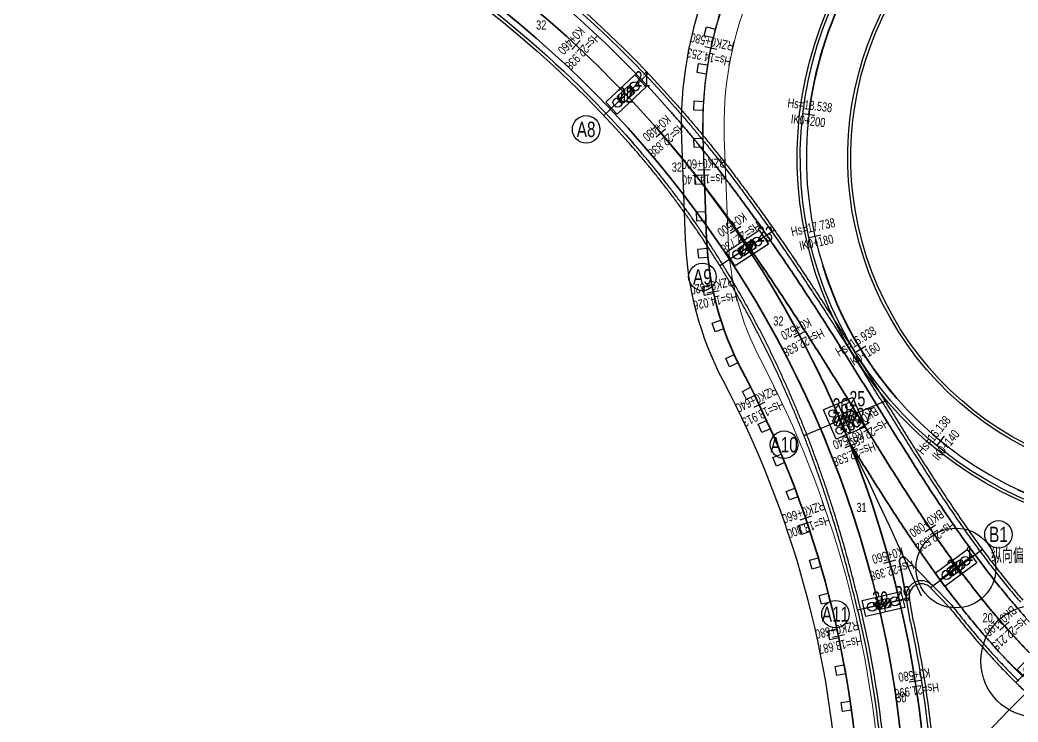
# Model space of a CAD drawing. Extents: x 0 to 558779, y 0 to 2762081.
# Drawn here: x 519544.2 to 519707.1, y 2757470.6 to 2757585.3 of the extents above; entities that cross this region are included whole.
import ezdxf
from ezdxf.enums import TextEntityAlignment as Align

# ---------------------------------------------------------------- set-up
doc = ezdxf.new("R2010")
doc.units = 0
doc.header["$LTSCALE"] = 20
doc.linetypes.add('CENTER', pattern=[2, 1.25, -0.25, 0.25, -0.25])
doc.linetypes.add('HIDDEN', pattern=[0.375, 0.25, -0.125])
for name, color, linetype in [('B-标线', 8, 'Continuous'), ('DL-中心线', 10, 'Continuous'), ('DL-人行道边线', 1, 'Continuous'), ('DL-树池', 110, 'Continuous'), ('DL-非机动车道边线', 6, 'Continuous'), ('L-洛秀互通匝道边线', 140, 'Continuous'), ('L-辅路绿化带', 3, 'Continuous'), ('LjDbCtrlPt', 7, 'Continuous'), ('QL-分孔线', 4, 'Continuous'), ('QL-墩号', 6, 'Continuous'), ('QL-桥墩', 191, 'Continuous'), ('QL-桥跨数值', 6, 'Continuous'), ('RD-红线', 230, 'Continuous'), ('XW_A', 7, 'Continuous'), ('XW_B', 7, 'Continuous'), ('XW_I', 7, 'Continuous'), ('XW_RZ-海江左慢行', 7, 'Continuous'), ('XW_海江大道（2000坐标）', 7, 'Continuous'), ('桩号-A', 7, 'Continuous'), ('桩号-B', 7, 'Continuous'), ('桩号-I', 7, 'Continuous'), ('桩号-RZ-海江左慢行', 7, 'Continuous'), ('设计高-A', 7, 'Continuous'), ('设计高-B', 7, 'Continuous'), ('设计高-I', 7, 'Continuous'), ('设计高-RZ-海江左慢行', 7, 'Continuous'), ('设计高-地面高-A', 7, 'Continuous'), ('设计高-地面高-B', 7, 'Continuous'), ('设计高-地面高-I', 7, 'Continuous'), ('设计高-地面高-RZ-海江左慢行', 7, 'Continuous')]:
    doc.layers.add(name, color=color, linetype=linetype)
doc.layers.add('偏心', color=4, linetype='Continuous', plot=False)
doc.layers.add('坐标标注', color=6, linetype='Continuous', plot=False)
doc.styles.get("Standard").update_dxf_attribs({"font": 'fsdb_e.shx', "width": 0.7, "bigfont": 'hzdx.shx'})
pattern_1 = [(0, (0, 2e-10), (0, 6.985), [5.08, -1.905]), (90, (0, 2e-10), (-6.985, 4e-16), [5.08, -1.905])]

# ---------------------------------------------------------------- blocks, each defined once
blk = doc.blocks.new('shuchi01')
at = {"layer": 'DL-树池', "color": 3}
blk.add_lwpolyline([(-0.75, 1.5), (0.75, 1.5), (0.75, 0), (-0.75, 0)], close=True, dxfattribs=at)
blk = doc.blocks.new('(10-1)10m花瓶墩单排桩2根1.5')
h = blk.add_hatch()
h.set_pattern_fill('ANGLE', color=256)
h.set_pattern_definition(pattern_1)
h.paths.add_polyline_path([(-1.5, -0.5), (-1.5, 0.5), (-1.25, 0.5), (-1.25, 0.75), (1.25, 0.75), (1.25, 0.5), (1.5, 0.5), (1.5, -0.5), (1.25, -0.5), (1.25, -0.75), (-1.25, -0.75), (-1.25, -0.5)])
h = blk.add_hatch()
h.set_pattern_fill('ANGLE', color=256)
h.set_pattern_definition(pattern_1)
h.paths.add_polyline_path([(-1.5, -0.5), (-1.5, 0.5), (-1.25, 0.5), (-1.25, 0.75), (1.25, 0.75), (1.25, 0.5), (1.5, 0.5), (1.5, -0.5), (1.25, -0.5), (1.25, -0.75), (-1.25, -0.75), (-1.25, -0.5)])
h = blk.add_hatch()
h.set_pattern_fill('ANSI31', color=3, scale=0.15)
h.paths.add_polyline_path([(-1.5, -0.5), (-1.5, 0.5), (-1.25, 0.5), (-1.25, 0.75), (1.25, 0.75), (1.25, 0.5), (1.5, 0.5), (1.5, -0.5), (1.25, -0.5), (1.25, -0.75), (-1.25, -0.75), (-1.25, -0.5)])
at = {"layer": 'QL-桥墩', "color": 1}
for p, q in [((-3.25, -1.35), (-3.25, 1.35)), ((-3.25, 1.35), (3.25, 1.35)), ((3.25, 1.35), (3.25, -1.35)), ((3.25, -1.35), (-3.25, -1.35))]:
    blk.add_line(p, q, dxfattribs=at)
at = {"layer": 'QL-桥墩', "color": 3, "linetype": 'CENTER'}
for p, q in [((3.25, 0), (-3.25, 0)), ((0, -1.35), (0, 1.35))]:
    blk.add_line(p, q, dxfattribs=at)
at = {"layer": 'QL-桥墩', "color": 1}
blk.add_lwpolyline([(-1.5, -0.5), (-1.5, 0.5), (-1.25, 0.5), (-1.25, 0.75), (1.25, 0.75), (1.25, 0.5), (1.5, 0.5), (1.5, -0.5), (1.25, -0.5), (1.25, -0.75), (-1.25, -0.75), (-1.25, -0.5)], close=True, dxfattribs=at)
at = {"layer": 'QL-桥墩', "color": 3}
for centre in [(-1.9, 0), (1.9, 0)]:
    blk.add_circle(centre, 0.75, dxfattribs=at)
blk = doc.blocks.new('(9-1)8.5m花瓶墩单排桩2根1.5')
h = blk.add_hatch()
h.set_pattern_fill('ANGLE', color=256)
h.set_pattern_definition(pattern_1)
h.paths.add_polyline_path([(-1.25, -0.5), (-1.25, 0.5), (-1, 0.5), (-1, 0.75), (1, 0.75), (1, 0.5), (1.25, 0.5), (1.25, -0.5), (1, -0.5), (1, -0.75), (-1, -0.75), (-1, -0.5)])
h = blk.add_hatch()
h.set_pattern_fill('ANGLE', color=256)
h.set_pattern_definition(pattern_1)
h.paths.add_polyline_path([(-1.25, -0.5), (-1.25, 0.5), (-1, 0.5), (-1, 0.75), (1, 0.75), (1, 0.5), (1.25, 0.5), (1.25, -0.5), (1, -0.5), (1, -0.75), (-1, -0.75), (-1, -0.5)])
h = blk.add_hatch()
h.set_pattern_fill('ANSI31', color=3, scale=0.15)
h.paths.add_polyline_path([(-1.25, -0.5), (-1.25, 0.5), (-1, 0.5), (-1, 0.75), (1, 0.75), (1, 0.5), (1.25, 0.5), (1.25, -0.5), (1, -0.5), (1, -0.75), (-1, -0.75), (-1, -0.5)])
at = {"layer": 'QL-桥墩', "color": 1}
for p, q in [((-3.25, -1.35), (-3.25, 1.35)), ((-3.25, 1.35), (3.25, 1.35)), ((3.25, 1.35), (3.25, -1.35)), ((3.25, -1.35), (-3.25, -1.35))]:
    blk.add_line(p, q, dxfattribs=at)
at = {"layer": 'QL-桥墩', "color": 3, "linetype": 'CENTER'}
for p, q in [((3.25, 0), (-3.25, 0)), ((0, -1.35), (0, 1.35))]:
    blk.add_line(p, q, dxfattribs=at)
at = {"layer": 'QL-桥墩', "color": 1, "ltscale": 0.1}
blk.add_lwpolyline([(-1.25, -0.5), (-1.25, 0.5), (-1, 0.5), (-1, 0.75), (1, 0.75), (1, 0.5), (1.25, 0.5), (1.25, -0.5), (1, -0.5), (1, -0.75), (-1, -0.75), (-1, -0.5)], close=True, dxfattribs=at)
at = {"layer": 'QL-桥墩', "color": 3}
for centre in [(-1.9, 0), (1.9, 0)]:
    blk.add_circle(centre, 0.75, dxfattribs=at)
blk = doc.blocks.new('(13-2)13m花瓶墩双排桩4根1.2')
h = blk.add_hatch()
h.set_pattern_fill('ANGLE', color=256)
h.set_pattern_definition(pattern_1)
h.paths.add_polyline_path([(-1.9, -0.5), (-1.9, 0.5), (-1.65, 0.5), (-1.65, 0.75), (1.65, 0.75), (1.65, 0.5), (1.9, 0.5), (1.9, -0.5), (1.65, -0.5), (1.65, -0.75), (-1.65, -0.75), (-1.65, -0.5)])
h = blk.add_hatch()
h.set_pattern_fill('ANGLE', color=256)
h.set_pattern_definition(pattern_1)
h.paths.add_polyline_path([(-1.9, -0.5), (-1.9, 0.5), (-1.65, 0.5), (-1.65, 0.75), (1.65, 0.75), (1.65, 0.5), (1.9, 0.5), (1.9, -0.5), (1.65, -0.5), (1.65, -0.75), (-1.65, -0.75), (-1.65, -0.5)])
h = blk.add_hatch()
h.set_pattern_fill('ANSI31', color=3, scale=0.15)
h.paths.add_polyline_path([(-1.9, -0.5), (-1.9, 0.5), (-1.65, 0.5), (-1.65, 0.75), (1.65, 0.75), (1.65, 0.5), (1.9, 0.5), (1.9, -0.5), (1.65, -0.5), (1.65, -0.75), (-1.65, -0.75), (-1.65, -0.5)])
at = {"layer": 'QL-桥墩', "color": 1}
for p, q in [((-2.6, 2.6), (2.6, 2.6)), ((-2.6, 2.6), (-2.6, -2.6)), ((2.6, 2.6), (2.6, -2.6)), ((-2.6, -2.6), (2.6, -2.6))]:
    blk.add_line(p, q, dxfattribs=at)
at = {"layer": 'QL-桥墩', "color": 3, "linetype": 'CENTER'}
for p, q in [((0, 2.6), (0, -2.6)), ((-2.6, 0), (2.6, 0))]:
    blk.add_line(p, q, dxfattribs=at)
at = {"layer": 'QL-桥墩', "color": 1}
blk.add_lwpolyline([(-1.9, -0.5), (-1.9, 0.5), (-1.65, 0.5), (-1.65, 0.75), (1.65, 0.75), (1.65, 0.5), (1.9, 0.5), (1.9, -0.5), (1.65, -0.5), (1.65, -0.75), (-1.65, -0.75), (-1.65, -0.5)], close=True, dxfattribs=at)
at = {"layer": 'QL-桥墩', "color": 3, "ltscale": 0.1}
for centre in [(-1.5, 1.5), (1.5, 1.5), (-1.5, -1.5), (1.5, -1.5)]:
    blk.add_circle(centre, 0.6, dxfattribs=at)

msp = doc.modelspace()

# ---------------------------------------------------------------- linework, layer by layer
at = {"layer": 'B-标线', "linetype": 'HIDDEN', "lineweight": 35, "ltscale": 5}
for p, q in [((519688.878, 2757497.339), (519693.146, 2757492.962)), ((519688.895, 2757490.775), (519687.805, 2757496.841))]:
    msp.add_line(p, q, dxfattribs=at)
at = {"layer": 'B-标线', "linetype": 'HIDDEN', "lineweight": 35, "ltscale": 5, "flags": 128}
msp.add_lwpolyline([(519188.271, 2757654.447, 0.0103217), (519373.607, 2757635.849, 0.0089021), (519426.915, 2757632.563, 0.0001389), (519427.753, 2757632.527, 0.0002778), (519429.467, 2757632.454, 0.0002778), (519431.233, 2757632.38, 0.0002778), (519433.058, 2757632.307, 0.0002778), (519434.946, 2757632.232, 0.0002778), (519436.906, 2757632.157, 0.0002778), (519438.947, 2757632.082, 0.0002778), (519441.078, 2757632.005, 0.0002778), (519443.313, 2757631.927, 0.0002778), (519445.67, 2757631.847, 0.0002778), (519448.17, 2757631.766, 0.0002778), (519450.843, 2757631.681, 0.0002778), (519453.731, 2757631.594, 0.0002778), (519456.896, 2757631.501, 0.0002623), (519460.228, 2757631.407, 0.0002315), (519463.56, 2757631.316, 0.0002006), (519466.892, 2757631.228, 0.0001698), (519470.224, 2757631.143, 0.0001389), (519473.556, 2757631.059, 0.000108), (519476.889, 2757630.978, 0.0000772), (519480.221, 2757630.897, 0.0000463), (519483.553, 2757630.817, 0.0000154), (519486.886, 2757630.738, -0.0001286), (519490.218, 2757630.658, -0.0003858), (519493.55, 2757630.575, -0.000643), (519496.883, 2757630.485, -0.0009002), (519500.214, 2757630.385, -0.0011574), (519503.546, 2757630.271, -0.0014146), (519506.877, 2757630.14, -0.0016718), (519510.206, 2757629.988, -0.001929), (519513.535, 2757629.812, -0.0021862), (519516.862, 2757629.609, -0.0023148), (519520.021, 2757629.388, -0.0023148), (519522.901, 2757629.159, -0.0023148), (519525.565, 2757628.923, -0.0023148), (519528.054, 2757628.678, -0.0023148), (519530.398, 2757628.426, -0.0023148), (519532.62, 2757628.167, -0.0023148), (519534.736, 2757627.9, -0.0023148), (519536.759, 2757627.625, -0.0023148), (519538.7, 2757627.344, -0.0023148), (519540.568, 2757627.055, -0.0023148), (519542.37, 2757626.759, -0.0023148), (519544.112, 2757626.457, -0.0023148), (519545.799, 2757626.148, -0.0011574), (519546.623, 2757625.991, -0.3342123), (519691.822, 2757465.459, -0.0031293), (519692.008, 2757463.245, -0.003215), (519692.166, 2757461.028, -0.0033008), (519692.296, 2757458.81, -0.0033865), (519692.395, 2757456.59, -0.0034722), (519692.465, 2757454.369, -0.003558), (519692.503, 2757452.147, -0.0036437), (519692.509, 2757449.925, -0.0037294), (519692.482, 2757447.703, -0.0038152), (519692.422, 2757445.481, -0.003858), (519692.328, 2757443.285, -0.003858), (519692.204, 2757441.137, -0.003858), (519692.049, 2757439.035, -0.003858), (519691.866, 2757436.975, -0.003858), (519691.655, 2757434.958, -0.003858), (519691.417, 2757432.98, -0.003858), (519691.153, 2757431.04, -0.003858), (519690.865, 2757429.138, -0.003858), (519690.552, 2757427.27, -0.0034722), (519690.251, 2757425.619, -0.0869089), (519675.628, 2757386.884, -0.0030719), (519674.858, 2757385.6, -0.0027325), (519674.138, 2757384.431, -0.0027325), (519673.382, 2757383.234, -0.0027325), (519672.588, 2757382.006, -0.0027325), (519671.753, 2757380.744, -0.0027325), (519670.871, 2757379.445, -0.0027325), (519669.939, 2757378.102, -0.0027325), (519668.95, 2757376.709, -0.0027325), (519667.897, 2757375.261, -0.0027325), (519666.77, 2757373.745, -0.0027325), (519665.556, 2757372.151, -0.0027325), (519664.24, 2757370.46, -0.0026271), (519662.856, 2757368.722, -0.0024163), (519661.455, 2757366.997, -0.0022056), (519660.038, 2757365.285, -0.0019948), (519658.607, 2757363.585, -0.001784), (519657.162, 2757361.896, -0.0015732), (519655.707, 2757360.217, -0.0013624), (519654.241, 2757358.547, -0.0011516), (519652.768, 2757356.883, -0.0009408), (519651.287, 2757355.226, -0.0163718), (519621.173, 2757323.784, 0.0199711), (519588.283, 2757288.944, -0.0243726), (519547.78, 2757246.79)], format="xyb", dxfattribs=at)
at = {"layer": 'B-标线', "lineweight": 35, "flags": 128}
for points in [[(519532.817, 2757631.669, -0.0002313), (519533.042, 2757631.641, -0.0023148), (519535.19, 2757631.37, -0.0023148), (519537.246, 2757631.091, -0.0023148), (519539.219, 2757630.805, -0.0023148), (519541.119, 2757630.511, -0.0023148), (519542.953, 2757630.21, -0.0023148), (519544.727, 2757629.902, -0.0023148), (519546.446, 2757629.588, -0.0011574), (519547.286, 2757629.428, -0.1661679), (519650.302, 2757570.478)], [(519545.961, 2757622.554, -0.3342123), (519688.336, 2757465.144, -0.0031293), (519688.519, 2757462.973, -0.003215), (519688.674, 2757460.802, -0.0033008), (519688.8, 2757458.629, -0.0033865), (519688.898, 2757456.457, -0.0034722), (519688.966, 2757454.284, -0.003558), (519689.003, 2757452.112, -0.0036437), (519689.009, 2757449.941, -0.0037294), (519688.983, 2757447.771, -0.0038152), (519688.924, 2757445.603, -0.003858), (519688.833, 2757443.461, -0.003858), (519688.711, 2757441.367, -0.003858), (519688.561, 2757439.318, -0.003858), (519688.382, 2757437.313, -0.003858), (519688.177, 2757435.349, -0.003858), (519687.945, 2757433.425, -0.003858), (519687.689, 2757431.538, -0.003858), (519687.409, 2757429.689, -0.003858), (519687.105, 2757427.875, -0.0034722), (519686.812, 2757426.272, -0.0869089), (519672.616, 2757388.666, -0.0030719)], [(519650.302, 2757570.478, -0.0011574), (519650.866, 2757569.835, -0.0023148), (519652.008, 2757568.512, -0.0023148), (519653.172, 2757567.139, -0.0023148), (519654.361, 2757565.71, -0.0023148), (519655.577, 2757564.221, -0.0023148), (519656.823, 2757562.665, -0.0023148), (519658.105, 2757561.034, -0.0023148), (519659.427, 2757559.32, -0.0023148), (519660.796, 2757557.51, -0.0023148), (519662.22, 2757555.59, -0.0023148), (519663.711, 2757553.542, -0.0023148), (519665.283, 2757551.339, -0.0023148), (519666.958, 2757548.945, -0.0023148), (519668.768, 2757546.307, -0.0021862), (519670.646, 2757543.516, -0.001929), (519672.498, 2757540.713, -0.0016718), (519674.329, 2757537.899, -0.0014146), (519676.14, 2757535.077, -0.0011574), (519677.935, 2757532.249, -0.0009002), (519679.716, 2757529.417, -0.000643), (519681.487, 2757526.582, -0.0003858), (519683.25, 2757523.747, -0.0001286), (519685.008, 2757520.912, 0.0002894), (519686.764, 2757518.083, 0.0008681), (519688.522, 2757515.265, 0.0014468), (519690.288, 2757512.463, 0.0020255), (519692.07, 2757509.679, 0.0026042), (519693.873, 2757506.919, 0.0031829), (519695.703, 2757504.186, 0.0037616), (519697.566, 2757501.486, 0.0043403), (519699.468, 2757498.823, 0.004919), (519701.415, 2757496.202, 0.0052084), (519703.309, 2757493.757, 0.0052084), (519705.079, 2757491.567, 0.0052084), (519706.757, 2757489.579, 0.0052084), (519708.361, 2757487.756, 0.0052084)], [(519647.675, 2757568.166, -0.0011574), (519648.228, 2757567.535, -0.0023148), (519649.349, 2757566.237, -0.0023148), (519650.492, 2757564.888, -0.0023148), (519651.66, 2757563.484, -0.0023148), (519652.855, 2757562.02, -0.0023148), (519654.081, 2757560.489, -0.0023148), (519655.343, 2757558.884, -0.0023148), (519656.645, 2757557.195, -0.0023148), (519657.995, 2757555.412, -0.0023148), (519659.4, 2757553.518, -0.0023148), (519660.871, 2757551.496, -0.0023148), (519662.425, 2757549.319, -0.0023148), (519664.081, 2757546.951, -0.0023148), (519665.872, 2757544.34, -0.0021862), (519667.733, 2757541.575, -0.001929), (519669.571, 2757538.794, -0.0016718), (519671.389, 2757536, -0.0014146), (519673.19, 2757533.195, -0.0011574), (519674.976, 2757530.381, -0.0009002), (519676.75, 2757527.559, -0.000643), (519678.516, 2757524.732, -0.0003858), (519680.276, 2757521.901, -0.0001286), (519682.033, 2757519.068, 0.0002894), (519683.791, 2757516.236, 0.0008681), (519685.555, 2757513.408, 0.0014468), (519687.333, 2757510.588, 0.0020255), (519689.13, 2757507.78, 0.0026042), (519690.952, 2757504.99, 0.0031829), (519692.807, 2757502.22, 0.0037616), (519694.7, 2757499.477, 0.0043403), (519696.638, 2757496.764, 0.004919), (519698.625, 2757494.088, 0.0052084), (519700.564, 2757491.585, 0.0052084), (519702.381, 2757489.338, 0.0052084), (519704.105, 2757487.294, 0.0052084), (519705.757, 2757485.416, 0.0052084), (519707.351, 2757483.679, 0.0052084)], [(519679.534, 2757516.458, 0.0002111), (519680.818, 2757514.389, 0.0008681), (519682.589, 2757511.55, 0.0014468), (519684.377, 2757508.713, 0.0020255), (519686.189, 2757505.882, 0.0026042), (519688.032, 2757503.06, 0.0031829), (519689.912, 2757500.254, 0.0037616), (519691.835, 2757497.467, 0.0043403), (519693.808, 2757494.705, 0.004919), (519695.836, 2757491.974, 0.0052084), (519697.82, 2757489.413, 0.0052084), (519699.682, 2757487.11, 0.0052084), (519701.453, 2757485.01, 0.0052084), (519703.154, 2757483.077, 0.0052084), (519704.797, 2757481.286, 0.0052084), (519706.394, 2757479.617, 0.0052084), (519707.952, 2757478.056, 0.0052084)]]:
    msp.add_lwpolyline(points, format="xyb", dxfattribs=at)
at = {"layer": 'B-标线', "linetype": 'HIDDEN', "lineweight": 35, "ltscale": 5}
msp.add_arc((519688.384, 2757496.998), 0.6, 34.63924, 195.19436, dxfattribs=at)
at = {"layer": 'DL-中心线', "linetype": 'CENTER', "lineweight": 35, "ltscale": 5, "flags": 128}
for points in [[(519647.675, 2757568.166, -0.0011574), (519648.228, 2757567.535, -0.0023148), (519649.349, 2757566.237, -0.0023148), (519650.492, 2757564.888, -0.0023148), (519651.66, 2757563.484, -0.0023148), (519652.855, 2757562.02, -0.0023148), (519654.081, 2757560.489, -0.0023148), (519655.343, 2757558.884, -0.0023148), (519656.645, 2757557.195, -0.0023148), (519657.995, 2757555.412, -0.0023148), (519659.4, 2757553.518, -0.0023148), (519660.871, 2757551.496, -0.0023148), (519662.425, 2757549.319, -0.0023148), (519664.081, 2757546.951, -0.0023148), (519665.872, 2757544.34, -0.0021862), (519667.733, 2757541.575, -0.001929), (519669.571, 2757538.794, -0.0016718), (519671.389, 2757536, -0.0014146), (519673.19, 2757533.195, -0.0011574), (519674.976, 2757530.381, -0.0009002), (519676.75, 2757527.559, -0.000643), (519678.516, 2757524.732, -0.0003858), (519680.276, 2757521.901, -0.0001286), (519682.033, 2757519.068, 0.0002894), (519683.791, 2757516.236, 0.0008681), (519685.555, 2757513.408, 0.0014468), (519687.333, 2757510.588, 0.0020255), (519689.13, 2757507.78, 0.0026042), (519690.952, 2757504.99, 0.0031829), (519692.807, 2757502.22, 0.0037616), (519694.7, 2757499.477, 0.0043403), (519696.638, 2757496.764, 0.004919), (519698.625, 2757494.088, 0.0052084), (519700.564, 2757491.585, 0.0052084), (519702.381, 2757489.338, 0.0052084), (519704.105, 2757487.294, 0.0052084), (519705.757, 2757485.416, 0.0052084), (519707.351, 2757483.679, 0.0052084), (519708.898, 2757482.063, 0.0052084), (519710.404, 2757480.553, 0.0052084), (519711.875, 2757479.138, 0.0052084), (519713.317, 2757477.808, 0.0052084), (519714.733, 2757476.556, 0.0052084), (519716.126, 2757475.375, 0.0052084), (519717.498, 2757474.26, 0.0052084), (519718.851, 2757473.206, 0.0026042), (519719.521, 2757472.701, 0.2794342), (519802.083, 2757464.769, 0.0051398), (519803.57, 2757465.505, 0.0086899), (519806.104, 2757466.847, 0.0086899), (519808.666, 2757468.321, 0.0086899), (519811.257, 2757469.934, 0.0086899), (519813.878, 2757471.694, 0.0086899), (519816.532, 2757473.615, 0.0086899), (519819.223, 2757475.707, 0.0086899), (519821.954, 2757477.988, 0.0086899), (519824.732, 2757480.477, 0.0086899), (519827.565, 2757483.198, 0.0086899), (519830.465, 2757486.186, 0.0086899), (519833.45, 2757489.481, 0.0086899), (519836.543, 2757493.146, 0.0083046), (519839.636, 2757497.074, 0.007534), (519842.604, 2757501.098, 0.0067633), (519845.455, 2757505.205, 0.0059927), (519848.2, 2757509.384, 0.0052221), (519850.851, 2757513.623, 0.0044515), (519853.42, 2757517.913, 0.0036809), (519855.918, 2757522.244, 0.0029103), (519858.36, 2757526.607, 0.0021397), (519860.757, 2757530.995, 0.0434383), (519909.912, 2757644.363, -0.0210822), (519939.582, 2757722.133, 0.054969), (519981.895, 2757860.489, -0.0251421), (519996.067, 2757919.103), (520034.65, 2758049.579, -0.0128879), (520058.477, 2758123.13)], [(519972.856, 2758047.225), (519967.618, 2758032.372, -0.1331082), (519905.246, 2757941.929), (519834.024, 2757881.645, 0.024432), (519798.335, 2757848.312), (519745.375, 2757793.77, 0.1531871), (519723.827, 2757750.995, -0.0264889), (519719.296, 2757730.309), (519694.524, 2757640.305, -0.1563706), (519677.824, 2757614.75, 0.2358019), (519655.675, 2757565.927), (519656.284, 2757549.573, 0.1125263), (519662.027, 2757528.103, -0.1102366), (519681.372, 2757457.065, -0.1911274), (519652.574, 2757373.373, -0.0218671), (519613.482, 2757331.648, 0.0327793), (519560.053, 2757272.069, -0.037184), (519540.027, 2757250.129), (519529.545, 2757240.233, 0.0025362), (519524.323, 2757235.253)], [(519188.271, 2757654.447, 0.0103217), (519373.607, 2757635.849, 0.0089021), (519426.915, 2757632.563, 0.0001389), (519427.753, 2757632.527, 0.0002778), (519429.467, 2757632.454, 0.0002778), (519431.233, 2757632.38, 0.0002778), (519433.058, 2757632.307, 0.0002778), (519434.946, 2757632.232, 0.0002778), (519436.906, 2757632.157, 0.0002778), (519438.947, 2757632.082, 0.0002778), (519441.078, 2757632.005, 0.0002778), (519443.313, 2757631.927, 0.0002778), (519445.67, 2757631.847, 0.0002778), (519448.17, 2757631.766, 0.0002778), (519450.843, 2757631.681, 0.0002778), (519453.731, 2757631.594, 0.0002778), (519456.896, 2757631.501, 0.0002623), (519460.228, 2757631.407, 0.0002315), (519463.56, 2757631.316, 0.0002006), (519466.892, 2757631.228, 0.0001698), (519470.224, 2757631.143, 0.0001389), (519473.556, 2757631.059, 0.000108), (519476.889, 2757630.978, 0.0000772), (519480.221, 2757630.897, 0.0000463), (519483.553, 2757630.817, 0.0000154), (519486.886, 2757630.738, -0.0001286), (519490.218, 2757630.658, -0.0003858), (519493.55, 2757630.575, -0.000643), (519496.883, 2757630.485, -0.0009002), (519500.214, 2757630.385, -0.0011574), (519503.546, 2757630.271, -0.0014146), (519506.877, 2757630.14, -0.0016718), (519510.206, 2757629.988, -0.001929), (519513.535, 2757629.812, -0.0021862), (519516.862, 2757629.609, -0.0023148), (519520.021, 2757629.388, -0.0023148), (519522.901, 2757629.159, -0.0023148), (519525.565, 2757628.923, -0.0023148), (519528.054, 2757628.678, -0.0023148), (519530.398, 2757628.426, -0.0023148), (519532.62, 2757628.167, -0.0023148), (519534.736, 2757627.9, -0.0023148), (519536.759, 2757627.625, -0.0023148), (519538.7, 2757627.344, -0.0023148), (519540.568, 2757627.055, -0.0023148), (519542.37, 2757626.759, -0.0023148), (519544.112, 2757626.457, -0.0023148), (519545.799, 2757626.148, -0.0011574), (519546.623, 2757625.991, -0.3342123), (519691.822, 2757465.459, -0.0031293), (519692.008, 2757463.245, -0.003215), (519692.166, 2757461.028, -0.0033008), (519692.296, 2757458.81, -0.0033865), (519692.395, 2757456.59, -0.0034722), (519692.465, 2757454.369, -0.003558), (519692.503, 2757452.147, -0.0036437), (519692.509, 2757449.925, -0.0037294), (519692.482, 2757447.703, -0.0038152), (519692.422, 2757445.481, -0.003858), (519692.328, 2757443.285, -0.003858), (519692.204, 2757441.137, -0.003858), (519692.049, 2757439.035, -0.003858), (519691.866, 2757436.975, -0.003858), (519691.655, 2757434.958, -0.003858), (519691.417, 2757432.98, -0.003858), (519691.153, 2757431.04, -0.003858), (519690.865, 2757429.138, -0.003858), (519690.552, 2757427.27, -0.0034722), (519690.251, 2757425.619, -0.0869089), (519675.628, 2757386.884, -0.0030719), (519674.858, 2757385.6, -0.0027325), (519674.138, 2757384.431, -0.0027325), (519673.382, 2757383.234, -0.0027325), (519672.588, 2757382.006, -0.0027325), (519671.753, 2757380.744, -0.0027325), (519670.871, 2757379.445, -0.0027325), (519669.939, 2757378.102, -0.0027325), (519668.95, 2757376.709, -0.0027325), (519667.897, 2757375.261, -0.0027325), (519666.77, 2757373.745, -0.0027325), (519665.556, 2757372.151, -0.0027325), (519664.24, 2757370.46, -0.0026271), (519662.856, 2757368.722, -0.0024163), (519661.455, 2757366.997, -0.0022056), (519660.038, 2757365.285, -0.0019948), (519658.607, 2757363.585, -0.001784), (519657.162, 2757361.896, -0.0015732), (519655.707, 2757360.217, -0.0013624), (519654.241, 2757358.547, -0.0011516), (519652.768, 2757356.883, -0.0009408), (519651.287, 2757355.226, -0.0163718), (519621.173, 2757323.784, 0.0199711), (519588.283, 2757288.944, -0.0243726), (519547.78, 2757246.79)], [(519804.057, 2757562.799, -0.0014225), (519802.28, 2757559.34, -0.0022672), (519800.478, 2757555.894, -0.0031118), (519798.639, 2757552.467, -0.0039565), (519796.751, 2757549.067, -0.0048011), (519794.805, 2757545.701, -0.0056458), (519792.788, 2757542.376, -0.0064905), (519790.691, 2757539.101, -0.0073351), (519788.505, 2757535.885, -0.0081798), (519786.22, 2757532.738, -0.0086022), (519783.937, 2757529.808, -0.0086022), (519781.744, 2757527.183, -0.0086022), (519779.617, 2757524.81, -0.0086022), (519777.543, 2757522.65, -0.0086022), (519775.511, 2757520.674, -0.0086022), (519773.514, 2757518.862, -0.0086022), (519771.546, 2757517.196, -0.0086022), (519769.605, 2757515.664, -0.0086022), (519767.686, 2757514.254, -0.0086022), (519765.789, 2757512.958, -0.0086022), (519763.912, 2757511.769, -0.0086022), (519762.053, 2757510.679, -0.0084021), (519760.256, 2757509.705, -0.9672557), (519701.413, 2757614.212, -0.0040509), (519702.254, 2757614.713, -0.008102), (519703.997, 2757615.696, -0.008102), (519705.825, 2757616.651, -0.008102), (519707.744, 2757617.575, -0.008102), (519709.761, 2757618.467, -0.008102), (519711.883, 2757619.324, -0.008102), (519714.119, 2757620.144, -0.008102), (519716.481, 2757620.925, -0.008102), (519718.984, 2757621.663, -0.008102), (519721.647, 2757622.355, -0.008102), (519724.493, 2757622.997, -0.008102), (519727.557, 2757623.584, -0.008102), (519730.886, 2757624.111, -0.008102), (519734.552, 2757624.57, -0.0076519), (519738.423, 2757624.931, -0.0067516), (519742.304, 2757625.181, -0.0058514), (519746.19, 2757625.332, -0.0049512), (519750.078, 2757625.4, -0.0040509), (519753.967, 2757625.397, -0.0031507), (519757.856, 2757625.339, -0.0022505), (519761.743, 2757625.238, -0.0013503), (519765.63, 2757625.11, -0.0004501), (519769.516, 2757624.967)]]:
    msp.add_lwpolyline(points, format="xyb", dxfattribs=at)
at = {"layer": 'DL-人行道边线', "flags": 128}
msp.add_lwpolyline([(519671.407, 2757613.728, 0.2125045), (519652.177, 2757565.797), (519652.787, 2757549.442, 0.1125263), (519658.931, 2757526.47, -0.1102366), (519677.876, 2757456.903, -0.1911274), (519649.918, 2757375.652, -0.0218671), (519611.035, 2757334.151, 0.0322154), (519558.156, 2757275.319, 0.0322154)], format="xyb", dxfattribs=at)
at = {"layer": 'DL-非机动车道边线', "flags": 128}
msp.add_lwpolyline([(519671.877, 2757609.215, 0.2003132), (519655.675, 2757565.927), (519656.284, 2757549.573, 0.1125263), (519662.027, 2757528.103, -0.1102366), (519681.372, 2757457.065, -0.1911274), (519652.574, 2757373.373, -0.0218671), (519613.482, 2757331.648, 0.0327793), (519560.053, 2757272.069, -0.037184), (519540.027, 2757250.129), (519529.545, 2757240.233, 0.0025362), (519524.323, 2757235.253)], format="xyb", dxfattribs=at)
at = {"layer": 'L-洛秀互通匝道边线'}
for p, q in [((519695.951, 2757489.368), (519692.788, 2757492.613)), ((519696.309, 2757489.717), (519693.146, 2757492.962)), ((519689.579, 2757486.966), (519688.895, 2757490.775)), ((519690.071, 2757487.054), (519689.387, 2757490.863))]:
    msp.add_line(p, q, dxfattribs=at)
at = {"layer": 'L-洛秀互通匝道边线', "flags": 128}
for points in [[(519567.899, 2757625.248, -0.1369504), (519651.053, 2757571.139, -0.1369504)], [(519568.056, 2757625.722, -0.1369392), (519651.428, 2757571.469, -0.1369392)], [(519545.677, 2757621.081, -0.1661679), (519643.921, 2757564.863)], [(519545.772, 2757621.572, -0.1661679), (519644.297, 2757565.193)], [(519770.053, 2757514.122, -0.0065724), (519768.553, 2757513.03, -0.0086022), (519766.614, 2757511.705, -0.0086022), (519764.693, 2757510.488, -0.0086022), (519762.79, 2757509.372, -0.0084024), (519760.948, 2757508.374, -0.9672565), (519700.634, 2757615.493, -0.0040511), (519701.496, 2757616.008, -0.0081022), (519703.281, 2757617.015, -0.0081021), (519705.153, 2757617.992, -0.0081021), (519707.116, 2757618.937, -0.0081021), (519709.177, 2757619.849, -0.008102), (519711.344, 2757620.724, -0.0081021), (519713.625, 2757621.561, -0.0081021), (519716.034, 2757622.357, -0.0011795), (519716.403, 2757622.471, -0.0011795)], [(519769.75, 2757514.52, -0.0065541), (519768.264, 2757513.438, -0.0086022), (519766.339, 2757512.123, -0.0086022), (519764.432, 2757510.915, -0.0086022), (519762.544, 2757509.808, -0.0084023), (519760.717, 2757508.818, -0.9672561), (519700.894, 2757615.066, -0.0040511), (519701.749, 2757615.576, -0.0081022), (519703.52, 2757616.575, -0.008102), (519705.377, 2757617.545, -0.0081021), (519707.325, 2757618.483, -0.0081021), (519709.372, 2757619.388, -0.0081021), (519711.523, 2757620.257, -0.0081021), (519713.79, 2757621.089, -0.008102), (519716.183, 2757621.879, -0.0011795), (519716.55, 2757621.993, -0.0011795)], [(519757.141, 2757515.694, -0.0000012), (519757.141, 2757515.694, -0.9672528), (519704.919, 2757608.443), (519704.919, 2757608.443)], [(519756.911, 2757516.137, -0.0000013), (519756.911, 2757516.137, -0.9672524), (519705.178, 2757608.016), (519705.179, 2757608.016)], [(519651.053, 2757571.139, -0.0011575), (519651.619, 2757570.492, -0.0023149), (519652.768, 2757569.163, -0.0023148), (519653.938, 2757567.782, -0.0023148), (519655.132, 2757566.346, -0.0023148), (519656.354, 2757564.85, -0.0023148), (519657.607, 2757563.287, -0.0023148), (519658.894, 2757561.649, -0.0023148), (519660.222, 2757559.927, -0.0023148), (519661.596, 2757558.11, -0.0023148), (519663.026, 2757556.183, -0.0023148), (519664.522, 2757554.126, -0.0023149), (519666.1, 2757551.916, -0.0023149), (519667.78, 2757549.514, -0.0023149), (519669.595, 2757546.869, -0.0021862), (519671.478, 2757544.071, -0.001929), (519673.335, 2757541.261, -0.0016718), (519675.169, 2757538.442, -0.0014146), (519676.983, 2757535.615, -0.0011574), (519678.781, 2757532.783, -0.0009002), (519680.564, 2757529.948, -0.000643), (519682.336, 2757527.111, -0.0003858), (519684.1, 2757524.274, -0.0001286), (519685.858, 2757521.439, 0.0002894), (519687.613, 2757518.611, 0.0008681), (519689.369, 2757515.796, 0.0014468), (519691.133, 2757512.998, 0.0020255), (519692.91, 2757510.221, 0.0026042), (519694.707, 2757507.47, 0.0031829), (519696.53, 2757504.748, 0.0037616), (519698.385, 2757502.06, 0.0043403), (519700.277, 2757499.411, 0.004919), (519702.211, 2757496.807, 0.0052082), (519704.093, 2757494.378, 0.0052082), (519705.85, 2757492.204, 0.0052082), (519707.514, 2757490.231, 0.0052082)], [(519651.428, 2757571.469, -0.0011575), (519651.996, 2757570.821, -0.0023149), (519653.148, 2757569.488, -0.0023148), (519654.321, 2757568.104, -0.0023148), (519655.518, 2757566.664, -0.0023148), (519656.743, 2757565.164, -0.0023148), (519657.998, 2757563.597, -0.0023148), (519659.288, 2757561.956, -0.0023148), (519660.619, 2757560.23, -0.0023148), (519661.996, 2757558.409, -0.0023148), (519663.429, 2757556.479, -0.0023149), (519664.928, 2757554.419, -0.0023148), (519666.508, 2757552.204, -0.0023149), (519668.191, 2757549.799, -0.0023148), (519670.009, 2757547.15, -0.0021862), (519671.894, 2757544.348, -0.001929), (519673.753, 2757541.535, -0.0016718), (519675.589, 2757538.713, -0.0014146), (519677.405, 2757535.884, -0.0011574), (519679.204, 2757533.05, -0.0009002), (519680.988, 2757530.213, -0.000643), (519682.76, 2757527.375, -0.0003858), (519684.524, 2757524.538, -0.0001286), (519686.283, 2757521.703, 0.0002894), (519688.038, 2757518.875, 0.0008681), (519689.793, 2757516.062, 0.0014468), (519691.555, 2757513.266, 0.0020255), (519693.33, 2757510.493, 0.0026042), (519695.124, 2757507.745, 0.0031829), (519696.944, 2757505.029, 0.0037616), (519698.794, 2757502.347, 0.0043403), (519700.681, 2757499.706, 0.0049189), (519702.61, 2757497.109, 0.0052082), (519704.485, 2757494.688, 0.0052081), (519706.236, 2757492.522, 0.0052082), (519707.893, 2757490.558, 0.0052082)], [(519680.975, 2757488.78, 0.0019971), (519680.529, 2757490.65, 0.0020334), (519680.067, 2757492.516, 0.0020697), (519679.59, 2757494.378, 0.002106), (519679.097, 2757496.237, 0.0021425), (519678.588, 2757498.091, 0.0021789), (519678.064, 2757499.942, 0.0022154), (519677.523, 2757501.788, 0.0022519), (519676.965, 2757503.629, 0.0022883), (519676.39, 2757505.467, 0.0023248), (519675.799, 2757507.299, 0.0023613), (519675.19, 2757509.126, 0.0023977), (519674.563, 2757510.948, 0.0024341), (519673.919, 2757512.764, 0.0024705), (519673.256, 2757514.575, 0.0025068), (519672.576, 2757516.38, 0.0025431), (519671.877, 2757518.178, 0.0025793), (519671.159, 2757519.97, 0.0026155), (519670.422, 2757521.755, 0.0026516), (519669.667, 2757523.533, 0.0026876), (519668.892, 2757525.303, 0.0027237), (519668.097, 2757527.066, 0.0027596), (519667.283, 2757528.82, 0.0027955), (519666.45, 2757530.566, 0.0028313), (519665.596, 2757532.303, 0.0028671), (519664.722, 2757534.031, 0.0029028), (519663.828, 2757535.749, 0.0029385), (519662.914, 2757537.458, 0.0029742), (519661.979, 2757539.156, 0.0030097), (519661.024, 2757540.843, 0.0030453), (519660.048, 2757542.52, 0.0030808), (519659.051, 2757544.184, 0.0031163), (519658.034, 2757545.837, 0.0031518), (519656.995, 2757547.477, 0.0031872), (519655.936, 2757549.104, 0.0032227), (519654.855, 2757550.718, 0.0032581), (519653.754, 2757552.318, 0.0032936), (519652.631, 2757553.904, 0.003329), (519651.487, 2757555.475, 0.0033645), (519650.322, 2757557.031, 0.0034), (519649.136, 2757558.571, 0.0034355), (519647.929, 2757560.095, 0.003471), (519646.701, 2757561.603, 0.0035066), (519645.452, 2757563.093, 0.0035423), (519644.182, 2757564.565), (519643.921, 2757564.863)], [(519681.462, 2757488.894, 0.0019971), (519681.015, 2757490.768, 0.0020334), (519680.552, 2757492.638, 0.0020697), (519680.074, 2757494.504, 0.002106), (519679.58, 2757496.367, 0.0021425), (519679.07, 2757498.225, 0.0021789), (519678.544, 2757500.08, 0.0022154), (519678.002, 2757501.93, 0.0022519), (519677.443, 2757503.777, 0.0022883), (519676.867, 2757505.618, 0.0023248), (519676.274, 2757507.455, 0.0023613), (519675.663, 2757509.286, 0.0023977), (519675.035, 2757511.113, 0.0024341), (519674.389, 2757512.934, 0.0024705), (519673.725, 2757514.749, 0.0025068), (519673.043, 2757516.558, 0.0025431), (519672.342, 2757518.362, 0.0025793), (519671.622, 2757520.158, 0.0026155), (519670.884, 2757521.948, 0.0026516), (519670.126, 2757523.731, 0.0026876), (519669.349, 2757525.506, 0.0027237), (519668.552, 2757527.274, 0.0027596), (519667.736, 2757529.033, 0.0027955), (519666.9, 2757530.784, 0.0028313), (519666.044, 2757532.526, 0.0028671), (519665.167, 2757534.259, 0.0029028), (519664.271, 2757535.983, 0.0029385), (519663.354, 2757537.696, 0.0029742), (519662.416, 2757539.4, 0.0030097), (519661.458, 2757541.092, 0.0030453), (519660.479, 2757542.774, 0.0030808), (519659.479, 2757544.444, 0.0031163), (519658.458, 2757546.102, 0.0031518), (519657.416, 2757547.747, 0.0031872), (519656.353, 2757549.38, 0.0032227), (519655.269, 2757550.999, 0.0032581), (519654.164, 2757552.604, 0.0032936), (519653.037, 2757554.196, 0.003329), (519651.889, 2757555.772, 0.0033645), (519650.721, 2757557.334, 0.0034), (519649.53, 2757558.879, 0.0034355), (519648.319, 2757560.409, 0.003471), (519647.087, 2757561.921, 0.0035066), (519645.833, 2757563.417, 0.0035429), (519644.558, 2757564.895), (519644.297, 2757565.192)], [(519695.932, 2757489.388, 0.0018348), (519696.643, 2757488.482, 0.0052086), (519698.525, 2757486.154, 0.0052085), (519700.317, 2757484.031, 0.0052085), (519702.038, 2757482.075, 0.0052085), (519703.703, 2757480.26, 0.0052084), (519705.321, 2757478.569, 0.0052085), (519706.901, 2757476.985, 0.0052085), (519708.447, 2757475.498, 0.0052084)], [(519696.309, 2757489.717, 0.001879), (519697.035, 2757488.792, 0.0052086), (519698.911, 2757486.473, 0.0052085), (519700.696, 2757484.357, 0.0052085), (519702.41, 2757482.409, 0.0052084), (519704.068, 2757480.602, 0.0052085), (519705.679, 2757478.918, 0.0052085), (519707.251, 2757477.342, 0.0052084)], [(519680.975, 2757488.78, -0.035105), (519684.85, 2757464.829, -0.0031294), (519685.029, 2757462.702, -0.003215), (519685.181, 2757460.575, -0.0033008), (519685.305, 2757458.449, -0.0033865), (519685.401, 2757456.323, -0.0034722), (519685.467, 2757454.199, -0.003558), (519685.503, 2757452.077, -0.0036437), (519685.509, 2757449.957, -0.0037294), (519685.483, 2757447.839, -0.0038152), (519685.426, 2757445.725, -0.003858), (519685.337, 2757443.637, -0.003858), (519685.219, 2757441.596, -0.003858), (519685.072, 2757439.601, -0.003858), (519684.898, 2757437.65, -0.003858), (519684.699, 2757435.74, -0.003858), (519684.474, 2757433.869, -0.003858), (519684.225, 2757432.037, -0.003858), (519683.952, 2757430.241, -0.003858), (519683.657, 2757428.48, -0.0034721), (519683.373, 2757426.924, -0.0869087), (519669.604, 2757390.449, -0.0030718)], [(519681.462, 2757488.894, -0.0351049), (519685.348, 2757464.874, -0.0031294), (519685.528, 2757462.74, -0.003215), (519685.68, 2757460.607, -0.0033008), (519685.804, 2757458.474, -0.0033865), (519685.9, 2757456.342, -0.0034722), (519685.967, 2757454.212, -0.003558), (519686.003, 2757452.082, -0.0036437), (519686.009, 2757449.955, -0.0037294), (519685.983, 2757447.83, -0.0038152), (519685.926, 2757445.707, -0.003858), (519685.836, 2757443.612, -0.003858), (519685.718, 2757441.564, -0.003858), (519685.571, 2757439.561, -0.003858), (519685.396, 2757437.602, -0.003858), (519685.196, 2757435.684, -0.003858), (519684.97, 2757433.806, -0.003858), (519684.72, 2757431.965, -0.003858), (519684.446, 2757430.162, -0.0038581), (519684.15, 2757428.393, -0.0034721), (519683.865, 2757426.831, -0.0869087), (519670.034, 2757390.194, -0.0030718)], [(519689.579, 2757486.966, -0.0299435), (519692.818, 2757465.55, -0.0031292), (519693.005, 2757463.323, -0.003215), (519693.164, 2757461.093, -0.0033008), (519693.294, 2757458.862, -0.0033865), (519693.395, 2757456.628, -0.0034722), (519693.464, 2757454.393, -0.003558), (519693.503, 2757452.157, -0.0036437), (519693.509, 2757449.92, -0.0037294), (519693.482, 2757447.683, -0.0038152), (519693.421, 2757445.447, -0.003858), (519693.327, 2757443.235, -0.0038581), (519693.202, 2757441.072, -0.0038581), (519693.046, 2757438.954, -0.0038581), (519692.861, 2757436.879, -0.0038581), (519692.649, 2757434.846, -0.0038581), (519692.409, 2757432.853, -0.0038581), (519692.143, 2757430.898, -0.0038581), (519691.852, 2757428.98, -0.003858), (519691.537, 2757427.098, -0.0034724), (519691.233, 2757425.433, -0.0869091), (519676.489, 2757386.374, -0.003072)], [(519690.07, 2757487.062, -0.0299324), (519693.316, 2757465.595, -0.0031292), (519693.504, 2757463.361, -0.003215), (519693.663, 2757461.126, -0.0033008), (519693.794, 2757458.887, -0.0033865), (519693.894, 2757456.647, -0.0034722), (519693.964, 2757454.405, -0.003558), (519694.003, 2757452.162, -0.0036437), (519694.009, 2757449.918, -0.0037294), (519693.982, 2757447.674, -0.0038152), (519693.921, 2757445.429, -0.003858), (519693.826, 2757443.21, -0.0038581), (519693.7, 2757441.039, -0.0038581), (519693.544, 2757438.913, -0.0038581), (519693.359, 2757436.831, -0.0038581), (519693.145, 2757434.79, -0.0038581), (519692.905, 2757432.789, -0.0038581), (519692.638, 2757430.827, -0.0038581), (519692.346, 2757428.901, -0.0038581), (519692.03, 2757427.011, -0.0034724), (519691.724, 2757425.339, -0.0869091), (519676.919, 2757386.12, -0.003072)]]:
    msp.add_lwpolyline(points, format="xyb", dxfattribs=at)
at = {"layer": 'L-洛秀互通匝道边线'}
for radius in [2.5, 2]:
    msp.add_arc((519691.356, 2757491.217), radius, 44.27444, 190.18451, dxfattribs=at)
at = {"layer": 'L-辅路绿化带', "lineweight": 0, "flags": 128}
for points in [[(519375.907, 2756956.026, -0.0968453), (519606.732, 2757263.593, 0.1251069), (519879.487, 2757672.743), (520150.421, 2758440.955)], [(519379.531, 2756954.334, -0.0968312), (519609.412, 2757260.623, 0.1251069), (519883.259, 2757671.413), (520154.193, 2758439.624)], [(519680.829, 2757309.735, 0.1036818), (519897.405, 2757666.424), (520032.71, 2758050.068)], [(519676.057, 2757608.485, 0.2110492), (519659.173, 2757566.058), (519659.782, 2757549.703, 0.1125263), (519665.123, 2757529.737, -0.1102366), (519684.869, 2757457.227, -0.1911274), (519655.231, 2757371.094, -0.0218671), (519615.929, 2757329.146, 0.0327793), (519562.807, 2757269.908, -0.037184), (519542.43, 2757247.584), (519531.947, 2757237.688, 0.0025362), (519526.751, 2757232.732)]]:
    msp.add_lwpolyline(points, format="xyb", dxfattribs=at)
at = {"layer": 'LjDbCtrlPt', "flags": 128}
msp.add_lwpolyline([(519691.356, 2757491.217), (519689.651, 2757494.991), (519687.95, 2757498.735), (519686.245, 2757502.448), (519684.53, 2757506.132), (519682.798, 2757509.788), (519681.041, 2757513.415), (519679.534, 2757516.458)], dxfattribs=at)
at = {"layer": 'QL-分孔线', "color": 1}
for p, q in [((519646.749, 2757576.589), (519639.495, 2757569.706)), ((519701.331, 2757498.818), (519692.843, 2757492.556)), ((519689.379, 2757490.915), (519680.941, 2757488.926))]:
    msp.add_line(p, q, dxfattribs=at)
at = {"layer": 'QL-分孔线'}
for p, q in [((519667.363, 2757550.989), (519658.466, 2757545.141)), ((519685.428, 2757523.081), (519672.174, 2757517.42)), ((519713.799, 2757484.227), (519706.782, 2757477.102))]:
    msp.add_line(p, q, dxfattribs=at)
at = {"layer": 'QL-墩号'}
for centre in [(519636.605, 2757567.453), (519655.598, 2757543.356), (519668.936, 2757515.944), (519703.939, 2757501.287), (519677.324, 2757488.263)]:
    msp.add_circle(centre, 2.25, dxfattribs=at)
at = {"layer": 'RD-红线'}
msp.add_lwpolyline([(519915.743, 2757898.867), (519906.039, 2757836.459, -0.0462359), (519893.017, 2757784.738), (519856.393, 2757680.894, -0.0300775), (519810.912, 2757573.079, -0.1370733), (519760.926, 2757517.424, 0.1684617), (519634.308, 2757357.75, -0.12053)], format="xyb", dxfattribs=at)
at = {"layer": 'XW_A', "color": 2}
msp.add_arc((519512.554, 2757449.245), 180, 5.16833, 79.08939, dxfattribs=at)
msp.add_arc((519512.554, 2757449.245), 180, 5.16833, 79.08939, dxfattribs=at)
at = {"layer": 'XW_B', "color": 6, "flags": 128}
msp.add_lwpolyline([(519647.675, 2757568.166, -0.0003256), (519647.829, 2757567.99, -0.0014652), (519648.532, 2757567.185, -0.0027741), (519649.885, 2757565.607, -0.0026741), (519651.221, 2757564.015, -0.0025741), (519652.54, 2757562.409, -0.0024741), (519653.843, 2757560.789, -0.0023741), (519655.13, 2757559.157, -0.0022741), (519656.402, 2757557.513, -0.0021741), (519657.659, 2757555.858, -0.0020741), (519658.902, 2757554.193, -0.0019741), (519660.132, 2757552.517, -0.0018741), (519661.348, 2757550.832, -0.0017741), (519662.553, 2757549.138, -0.0016741), (519663.745, 2757547.435, -0.0015741), (519664.927, 2757545.725, -0.0014741), (519666.098, 2757544.008, -0.0013741), (519667.259, 2757542.284, -0.0012741), (519668.411, 2757540.554, -0.0011741), (519669.555, 2757538.819, -0.0010741), (519670.691, 2757537.078, -0.0009741), (519671.819, 2757535.333, -0.0008741), (519672.942, 2757533.583, -0.0007741), (519674.058, 2757531.83, -0.0006741), (519675.169, 2757530.074, -0.0005741), (519676.276, 2757528.315, -0.0004741), (519677.38, 2757526.553, -0.0003741), (519678.48, 2757524.79, -0.0002741), (519679.578, 2757523.025, -0.0001741), (519680.674, 2757521.259, -0.0000741), (519681.77, 2757519.493), (519682.033, 2757519.068)], format="xyb", dxfattribs=at)
msp.add_lwpolyline([(519647.675, 2757568.166, -0.0003256), (519647.829, 2757567.99, -0.0014652), (519648.532, 2757567.185, -0.0027741), (519649.885, 2757565.607, -0.0026741), (519651.221, 2757564.015, -0.0025741), (519652.54, 2757562.409, -0.0024741), (519653.843, 2757560.789, -0.0023741), (519655.13, 2757559.157, -0.0022741), (519656.402, 2757557.513, -0.0021741), (519657.659, 2757555.858, -0.0020741), (519658.902, 2757554.193, -0.0019741), (519660.132, 2757552.517, -0.0018741), (519661.348, 2757550.832, -0.0017741), (519662.553, 2757549.138, -0.0016741), (519663.745, 2757547.435, -0.0015741), (519664.927, 2757545.725, -0.0014741), (519666.098, 2757544.008, -0.0013741), (519667.259, 2757542.284, -0.0012741), (519668.411, 2757540.554, -0.0011741), (519669.555, 2757538.819, -0.0010741), (519670.691, 2757537.078, -0.0009741), (519671.819, 2757535.333, -0.0008741), (519672.942, 2757533.583, -0.0007741), (519674.058, 2757531.83, -0.0006741), (519675.169, 2757530.074, -0.0005741), (519676.276, 2757528.315, -0.0004741), (519677.38, 2757526.553, -0.0003741), (519678.48, 2757524.79, -0.0002741), (519679.578, 2757523.025, -0.0001741), (519680.674, 2757521.259, -0.0000741), (519681.77, 2757519.493), (519682.033, 2757519.068)], format="xyb", dxfattribs=at)
at = {"layer": 'XW_B', "color": 1, "flags": 128}
msp.add_lwpolyline([(519682.033, 2757519.068), (519682.216, 2757518.774, 0.000075), (519682.946, 2757517.596, 0.000175), (519683.677, 2757516.419, 0.000275), (519684.409, 2757515.243, 0.000375), (519685.143, 2757514.067, 0.000475), (519685.878, 2757512.893, 0.000575), (519686.616, 2757511.72, 0.000675), (519687.357, 2757510.549, 0.000775), (519688.102, 2757509.38, 0.000875), (519688.85, 2757508.214, 0.000975), (519689.602, 2757507.051, 0.001075), (519690.359, 2757505.89, 0.001175), (519691.122, 2757504.733, 0.001275), (519691.89, 2757503.58, 0.001375), (519692.664, 2757502.431, 0.001475), (519693.445, 2757501.286, 0.001575), (519694.233, 2757500.146, 0.001675), (519695.028, 2757499.011, 0.001775), (519695.831, 2757497.882, 0.001875), (519696.642, 2757496.759, 0.001975), (519697.462, 2757495.641, 0.002075), (519698.291, 2757494.531, 0.002175), (519699.129, 2757493.428, 0.002275), (519699.977, 2757492.332, 0.002375), (519700.835, 2757491.244, 0.002475), (519701.704, 2757490.164, 0.002575), (519702.583, 2757489.094, 0.002675), (519703.474, 2757488.032, 0.002775), (519704.376, 2757486.981, 0.002875), (519705.29, 2757485.939, 0.002975), (519706.216, 2757484.909, 0.003075), (519707.155, 2757483.889, 0.003175), (519708.106, 2757482.882, 0.003275)], format="xyb", dxfattribs=at)
msp.add_lwpolyline([(519682.033, 2757519.068), (519682.216, 2757518.774, 0.000075), (519682.946, 2757517.596, 0.000175), (519683.677, 2757516.419, 0.000275), (519684.409, 2757515.243, 0.000375), (519685.143, 2757514.067, 0.000475), (519685.878, 2757512.893, 0.000575), (519686.616, 2757511.72, 0.000675), (519687.357, 2757510.549, 0.000775), (519688.102, 2757509.38, 0.000875), (519688.85, 2757508.214, 0.000975), (519689.602, 2757507.051, 0.001075), (519690.359, 2757505.89, 0.001175), (519691.122, 2757504.733, 0.001275), (519691.89, 2757503.58, 0.001375), (519692.664, 2757502.431, 0.001475), (519693.445, 2757501.286, 0.001575), (519694.233, 2757500.146, 0.001675), (519695.028, 2757499.011, 0.001775), (519695.831, 2757497.882, 0.001875), (519696.642, 2757496.759, 0.001975), (519697.462, 2757495.641, 0.002075), (519698.291, 2757494.531, 0.002175), (519699.129, 2757493.428, 0.002275), (519699.977, 2757492.332, 0.002375), (519700.835, 2757491.244, 0.002475), (519701.704, 2757490.164, 0.002575), (519702.583, 2757489.094, 0.002675), (519703.474, 2757488.032, 0.002775), (519704.376, 2757486.981, 0.002875), (519705.29, 2757485.939, 0.002975), (519706.216, 2757484.909, 0.003075), (519707.155, 2757483.889, 0.003175), (519708.106, 2757482.882, 0.003275)], format="xyb", dxfattribs=at)
at = {"layer": 'XW_I', "color": 2}
msp.add_arc((519732.574, 2757562.938), 60, 121.28879, 297.47447, dxfattribs=at)
msp.add_arc((519732.574, 2757562.938), 60, 121.28879, 297.47447, dxfattribs=at)
at = {"layer": 'XW_RZ-海江左慢行', "color": 4}
msp.add_line((519655.675, 2757565.927), (519656.284, 2757549.573), dxfattribs=at)
msp.add_line((519655.675, 2757565.927), (519656.284, 2757549.573), dxfattribs=at)
at = {"layer": 'XW_RZ-海江左慢行', "color": 2}
for centre, radius, start, end in [((519715.633, 2757568.162), 60, 129.06168, 182.13402), ((519715.633, 2757568.162), 60, 129.06168, 182.13402), ((519706.25, 2757551.434), 50, 182.13402, 207.81512), ((519706.25, 2757551.434), 50, 182.13402, 207.81512), ((519512.554, 2757449.245), 169, 2.65236, 27.81512), ((519512.554, 2757449.245), 169, 2.65236, 27.81512)]:
    msp.add_arc(centre, radius, start, end, dxfattribs=at)
at = {"layer": 'XW_海江大道（2000坐标）', "color": 2}
msp.add_arc((518938.306, 2758004.68), 1000, 312.049004, 340.573195, dxfattribs=at)
msp.add_arc((518938.306, 2758004.68), 1000, 312.049004, 340.573195, dxfattribs=at)
at = {"layer": '偏心'}
for centre, radius in [((519696.998, 2757495.808), 6.508), ((519710.221, 2757480.593), 9.153)]:
    msp.add_circle(centre, radius, dxfattribs=at)
at = {"layer": '设计高-地面高-A'}
for p, q in [((519635.625, 2757581.964), (519634.265, 2757580.498)), ((519649.582, 2757567.499), (519648.068, 2757566.193)), ((519661.849, 2757551.576), (519660.2, 2757550.445)), ((519672.276, 2757534.391), (519670.511, 2757533.45)), ((519680.732, 2757516.155), (519678.874, 2757515.416)), ((519687.114, 2757497.095), (519685.185, 2757496.566)), ((519691.343, 2757477.444), (519689.368, 2757477.132))]:
    msp.add_line(p, q, dxfattribs=at)
at = {"layer": '设计高-地面高-B'}
for p, q in [((519682.883, 2757519.595), (519681.183, 2757518.541)), ((519693.634, 2757502.782), (519691.98, 2757501.658)), ((519705.69, 2757486.997), (519704.188, 2757485.676))]:
    msp.add_line(p, q, dxfattribs=at)
at = {"layer": '设计高-地面高-I'}
for p, q in [((519671.987, 2757570.019), (519673.973, 2757569.787)), ((519673.005, 2757549.806), (519674.958, 2757550.236)), ((519680.58, 2757531.038), (519682.285, 2757532.084)), ((519693.88, 2757515.781), (519695.149, 2757517.328))]:
    msp.add_line(p, q, dxfattribs=at)
at = {"layer": '设计高-地面高-RZ-海江左慢行'}
for p, q in [((519657.938, 2757580.499), (519655.982, 2757580.917)), ((519656.865, 2757560.842), (519654.867, 2757560.768)), ((519658.351, 2757541.103), (519656.396, 2757540.681)), ((519665.785, 2757522.867), (519663.982, 2757522.001)), ((519673.405, 2757504.26), (519671.513, 2757503.613)), ((519678.776, 2757484.884), (519676.82, 2757484.465))]:
    msp.add_line(p, q, dxfattribs=at)

# ---------------------------------------------------------------- block references
at = {"layer": 'DL-树池'}
for p, rotation in [((519657.525, 2757583.11), 75.57302099089117), ((519656.323, 2757577.235), 81.30259894224415), ((519655.714, 2757571.268), 87.03217689359707), ((519655.7, 2757565.27), 92.13402392436153), ((519655.923, 2757559.275), 92.13402392436153), ((519656.146, 2757553.279), 92.13402392436153), ((519656.422, 2757547.286), 94.75961448215409), ((519657.277, 2757541.351), 101.6351080237188), ((519658.837, 2757535.56), 108.510601565283), ((519661.078, 2757529.999), 115.3860951068476), ((519663.798, 2757524.651), 116.4995984736968), ((519666.379, 2757519.235), 114.4654287868458), ((519668.767, 2757513.731), 112.4312590999951), ((519670.957, 2757508.145), 110.3970894131441), ((519672.948, 2757502.486), 108.362919726293), ((519674.737, 2757496.759), 106.3287500394419), ((519676.321, 2757490.972), 104.2945803525909), ((519677.699, 2757485.133), 102.2604106657399), ((519678.869, 2757479.248), 100.2262409788888), ((519679.829, 2757473.326), 98.19207129203784)]:
    msp.add_blockref('shuchi01', p, dxfattribs=dict(at, rotation=rotation))
at = {"layer": 'QL-桥墩', "lineweight": 35}
for name, p, rotation in [('(10-1)10m花瓶墩单排桩2根1.5', (519643.122, 2757573.148), 43.49963948995722), ('(10-1)10m花瓶墩单排桩2根1.5', (519662.914, 2757548.065), 33.31372314896291), ('(13-2)13m花瓶墩双排桩4根1.2', (519678.801, 2757520.251), 203.1278067437824), ('(10-1)10m花瓶墩单排桩2根1.5', (519696.998, 2757495.808), 36.41458836027088), ('(9-1)8.5m花瓶墩单排桩2根1.5', (519685.16, 2757489.92), 193.2602002915181), ('(10-1)10m花瓶墩单排桩2根1.5', (519710.221, 2757480.593), 45.43867366345515)]:
    msp.add_blockref(name, p, dxfattribs=dict(at, rotation=rotation))

# ---------------------------------------------------------------- texts
at = {"layer": 'QL-墩号', "width": 0.75}
for s, p in [('A8', (519636.605, 2757567.453)), ('A9', (519655.598, 2757543.356)), ('A10', (519668.936, 2757515.944)), ('B1', (519703.939, 2757501.287)), ('A11', (519677.324, 2757488.263))]:
    msp.add_text(s, height=2.5, dxfattribs=at).set_placement(p, align=Align.MIDDLE_CENTER)
at = {"layer": 'QL-桥跨数值', "lineweight": 35, "width": 0.75}
for s, p in [('32', (519629.273, 2757583.315)), ('32', (519629.273, 2757583.315)), ('32', (519651.433, 2757560.083)), ('32', (519651.433, 2757560.083)), ('32', (519668.003, 2757534.952)), ('32', (519668.003, 2757534.952)), ('31', (519681.569, 2757504.503)), ('31', (519681.569, 2757504.503)), ('20', (519702.178, 2757486.478)), ('30', (519688.087, 2757473.417)), ('30', (519688.087, 2757473.417))]:
    msp.add_text(s, height=1.5, dxfattribs=at).set_placement(p, align=Align.BOTTOM_CENTER)
at = {"layer": '偏心', "width": 0.75}
msp.add_text('纵向偏心0.15', height=2.5, dxfattribs=at).set_placement((519708.724, 2757497.833), align=Align.MIDDLE_CENTER)
at = {"layer": '坐标标注', "width": 0.7}
for s, p in [('21', (519644.5, 2757574.455)), ('22', (519641.743, 2757571.84)), ('23', (519664.502, 2757549.108)), ('24', (519661.327, 2757547.021)), ('26', (519676.832, 2757521.041)), ('25', (519679.591, 2757522.219)), ('27', (519680.77, 2757519.46)), ('28', (519678.011, 2757518.282)), ('1', (519698.527, 2757496.936)), ('2', (519695.469, 2757494.68)), ('29', (519687.009, 2757490.356)), ('30', (519683.31, 2757489.485))]:
    msp.add_text(s, height=2.5, dxfattribs=at).set_placement(p)
at = {"layer": '桩号-A', "width": 0.75}
for s, rotation, p in [('K0+460', 227.1602, (519634.725, 2757581.435)), ('K0+480', 220.79401, (519648.629, 2757567.073)), ('K0+500', 214.42781, (519660.855, 2757551.258)), ('K0+520', 208.06161, (519671.252, 2757534.185)), ('K0+540', 201.69541, (519679.692, 2757516.064)), ('K0+560', 195.32921, (519686.07, 2757497.12)), ('K0+580', 188.96302, (519690.309, 2757477.584))]:
    msp.add_text(s, height=1.5, rotation=rotation, dxfattribs=at).set_placement(p, align=Align.TOP_CENTER)
at = {"layer": '桩号-B', "width": 0.75}
for s, rotation, p in [('BK0+060', 211.80204, (519681.875, 2757519.323)), ('BK0+080', 214.18936, (519692.639, 2757502.468)), ('BK0+100', 221.35134, (519704.741, 2757486.562))]:
    msp.add_text(s, height=1.5, rotation=rotation, dxfattribs=at).set_placement(p, align=Align.TOP_CENTER)
at = {"layer": '桩号-I', "width": 0.75}
for s, rotation, p in [('IK0+200', 353.33362, (519672.945, 2757569.605)), ('IK0+180', 12.43221, (519674.046, 2757549.728)), ('IK0+160', 31.5308, (519681.59, 2757531.305)), ('IK0+140', 50.6294, (519694.746, 2757516.364))]:
    msp.add_text(s, height=1.5, rotation=rotation, dxfattribs=at).set_placement(p, align=Align.TOP_CENTER)
at = {"layer": '桩号-RZ-海江左慢行', "width": 0.75}
for s, rotation, p in [('RZK0+580', 167.93029, (519657.023, 2757581.001)), ('RZK0+600', 182.13402, (519655.855, 2757561.105)), ('RZK0+620', 192.172, (519657.311, 2757541.185)), ('RZK0+640', 205.6627, (519664.753, 2757522.704)), ('RZK0+660', 198.88213, (519672.362, 2757504.221)), ('RZK0+680', 192.10157, (519677.735, 2757484.968))]:
    msp.add_text(s, height=1.5, rotation=rotation, dxfattribs=at).set_placement(p, align=Align.TOP_CENTER)
at = {"layer": '设计高-A', "width": 0.75}
for s, rotation, p in [('Hs=22.938', 227.1602, (519635.165, 2757581.027)), ('Hs=22.838', 220.79401, (519649.021, 2757566.619)), ('Hs=22.738', 214.42781, (519661.194, 2757550.763)), ('Hs=22.638', 208.06161, (519671.534, 2757533.656)), ('Hs=22.538', 201.69541, (519679.914, 2757515.507)), ('Hs=22.398', 195.32921, (519686.229, 2757496.541)), ('Hs=21.996', 188.96302, (519690.402, 2757476.992))]:
    msp.add_text(s, height=1.5, rotation=rotation, dxfattribs=at).set_placement(p, align=Align.BOTTOM_CENTER)
at = {"layer": '设计高-B', "width": 0.75}
for s, rotation, p in [('Hs=22.650', 211.80204, (519682.191, 2757518.813)), ('Hs=22.532', 214.18936, (519692.976, 2757501.972)), ('Hs=22.215', 221.35134, (519705.137, 2757486.111))]:
    msp.add_text(s, height=1.5, rotation=rotation, dxfattribs=at).set_placement(p, align=Align.BOTTOM_CENTER)
at = {"layer": '设计高-I', "width": 0.75}
for s, rotation, p in [('Hs=18.538', 353.33362, (519673.015, 2757570.201)), ('Hs=17.738', 12.43221, (519673.917, 2757550.314)), ('Hs=16.938', 31.5308, (519681.276, 2757531.816)), ('Hs=16.138', 50.6294, (519694.282, 2757516.745))]:
    msp.add_text(s, height=1.5, rotation=rotation, dxfattribs=at).set_placement(p, align=Align.BOTTOM_CENTER)
at = {"layer": '设计高-RZ-海江左慢行', "width": 0.75}
for s, rotation, p in [('Hs=14.253', 167.93029, (519656.897, 2757580.414)), ('Hs=14.140', 182.13402, (519655.877, 2757560.505)), ('Hs=14.026', 192.172, (519657.437, 2757540.599)), ('Hs=13.913', 205.6627, (519665.013, 2757522.163)), ('Hs=13.800', 198.88213, (519672.556, 2757503.653)), ('Hs=13.687', 192.10157, (519677.861, 2757484.381))]:
    msp.add_text(s, height=1.5, rotation=rotation, dxfattribs=at).set_placement(p, align=Align.BOTTOM_CENTER)

doc.saveas('drawing.dxf')
